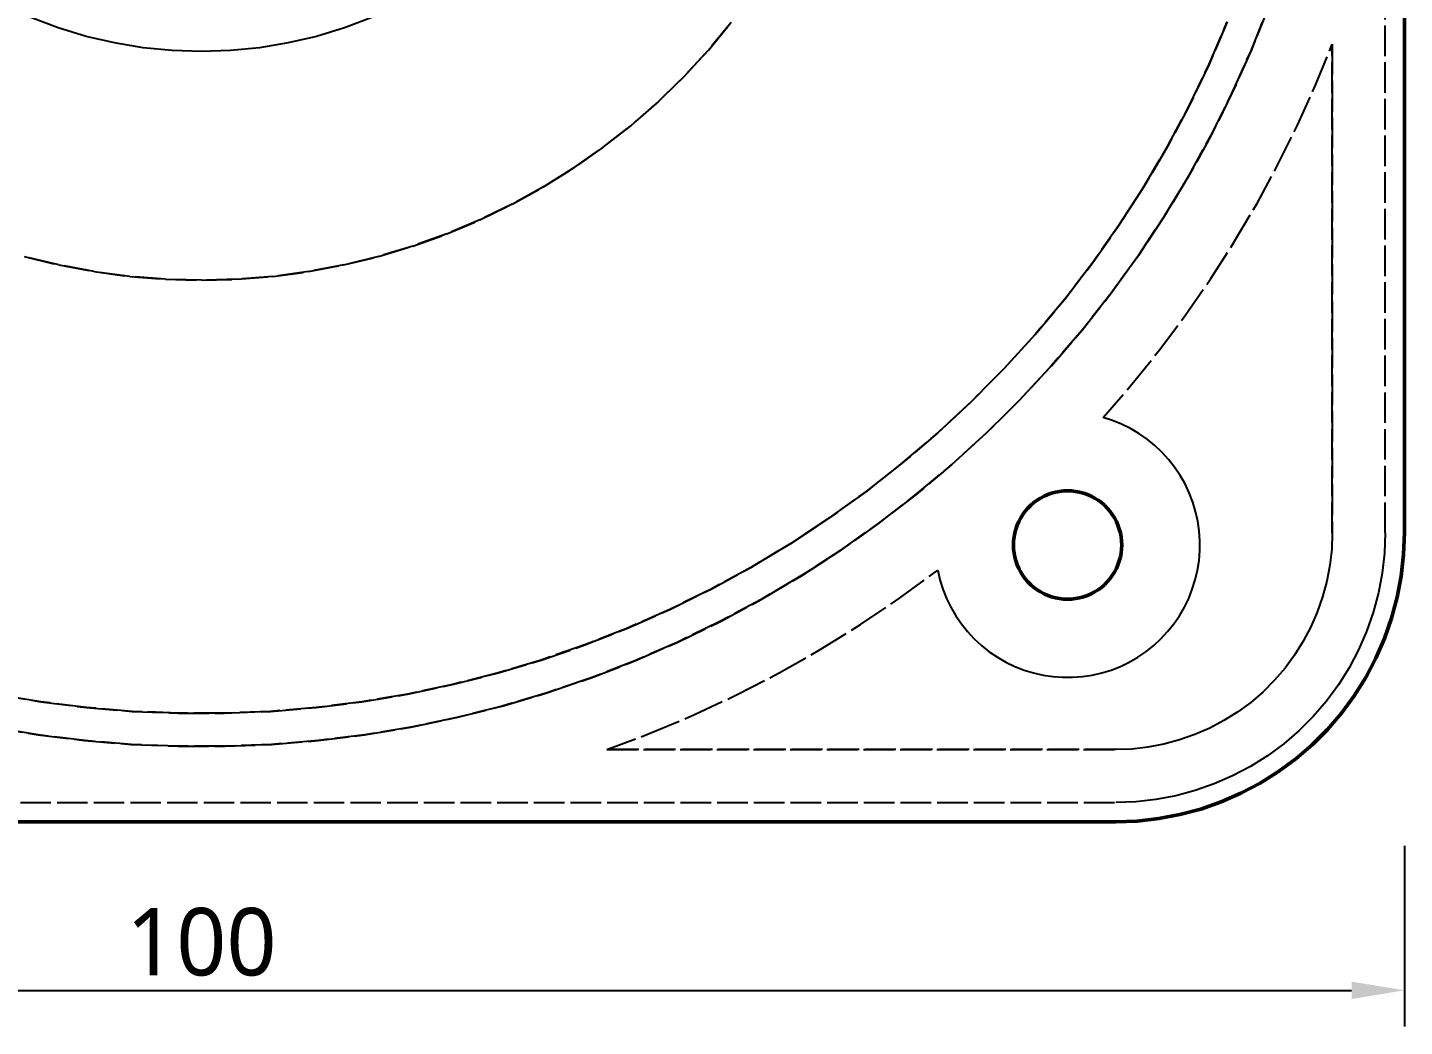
# Model space of a CAD drawing. Header units: millimetres. Extents: x 0 to 420, y 0 to 297.
# Drawn here: x 190.8 to 248, y 124.5 to 166 of the extents above; entities that cross this region are included whole.
import ezdxf

# ---------------------------------------------------------------- set-up
doc = ezdxf.new("R2010")
doc.units = ezdxf.units.MM
doc.linetypes.add('DASHED', pattern=[1.524, 1.27, -0.254])
for name, color, linetype, lineweight in [('DIM', 3, 'CONTINUOUS', 18), ('HIDDEN', 8, 'DASHED', 25), ('VISIBLE', 7, 'CONTINUOUS', 50)]:
    doc.layers.add(name, color=color, linetype=linetype, lineweight=lineweight)
doc.styles.add('CJK', font='NotoSansCJK-Regular.ttc')
doc.dimstyles.new('GB', dxfattribs={"dimtxt": 2.8, "dimasz": 2.2, "dimexe": 1.5, "dimexo": 1, "dimgap": 0.6, "dimtad": 1, "dimlfac": 100, "dimzin": 12, "dimdsep": 46, "dimtxsty": 'CJK', "dimcen": 2.5, "dimazin": 3, "dimtfac": 0.5, "dimtmove": 2, "dimatfit": 3})

msp = doc.modelspace()

# ---------------------------------------------------------------- linework, layer by layer
at = {"layer": 'HIDDEN'}
for points in [[(247.2, 145), (247.2, 260)], [(247.2, 145), (247.2, 260)], [(247.2, 145), (247.2, 260)], [(247.2, 145), (247.2, 260)], [(247.2, 145), (247.2, 260)], [(247.2, 145), (247.2, 260)], [(247.2, 145), (247.2, 260)], [(247.2, 145), (247.2, 260)], [(247.2, 145), (247.2, 260)], [(247.2, 145), (247.2, 260)], [(247.2, 145), (247.2, 260)], [(247.2, 145), (247.2, 260)], [(248, 260), (248, 145)], [(248, 260), (248, 145)], [(248, 260), (248, 145)], [(248, 260), (248, 145)], [(248, 260), (248, 145)], [(248, 260), (248, 145)], [(248, 260), (248, 145)], [(248, 260), (248, 145)], [(248, 260), (248, 145)], [(248, 260), (248, 145)], [(248, 260), (248, 145)], [(248, 260), (248, 145)], [(248, 260), (248, 145)], [(241.62422, 165.03545), (242.3455, 166.84201)], [(242.34674, 166.84531), (241.62562, 165.03876)], [(192.05337, 165.98179), (190.92036, 166.40823)], [(192.05337, 165.98179), (190.92036, 166.40823)], [(193.21185, 165.63037), (192.05337, 165.98179)], [(193.21185, 165.63037), (192.05337, 165.98179)], [(203.94663, 165.98179), (202.78815, 165.63037)], [(203.94663, 165.98179), (202.78815, 165.63037)], [(205.07964, 166.40823), (203.94663, 165.98179)], [(205.07964, 166.40823), (203.94663, 165.98179)], [(219.07198, 165.06168), (220.02344, 166.20931)], [(220.02344, 166.20931), (219.07198, 165.06168)], [(240.63451, 166.22867), (239.87914, 164.47008)], [(239.87914, 164.47008), (240.63451, 166.22867)], [(194.39083, 165.35547), (193.21185, 165.63037)], [(194.39083, 165.35547), (193.21185, 165.63037)], [(202.78815, 165.63037), (201.60917, 165.35547)], [(202.78815, 165.63037), (201.60917, 165.35547)], [(195.58527, 165.15827), (194.39083, 165.35547)], [(195.58527, 165.15827), (194.39083, 165.35547)], [(196.79004, 165.03961), (195.58527, 165.15827)], [(196.79004, 165.03961), (195.58527, 165.15827)], [(198, 165), (196.79004, 165.03961)], [(198, 165), (196.79004, 165.03961)], [(199.20996, 165.03961), (198, 165)], [(199.20996, 165.03961), (198, 165)], [(200.41473, 165.15827), (199.20996, 165.03961)], [(200.41473, 165.15827), (199.20996, 165.03961)], [(201.60917, 165.35547), (200.41473, 165.15827)], [(201.60917, 165.35547), (200.41473, 165.15827)], [(218.06079, 163.96632), (219.07198, 165.06168)], [(219.07198, 165.06168), (218.06079, 163.96632)], [(240.82937, 163.26003), (241.62422, 165.03545)], [(241.62562, 165.03876), (240.83094, 163.26335)], [(244.30856, 163.60837), (245, 165.3022)], [(244.30856, 163.60837), (245, 165.3022)], [(245, 165.3022), (245, 145)], [(245, 145), (245, 165.3022)], [(239.87914, 164.47008), (239.05127, 162.74445)], [(239.05127, 162.74445), (239.87914, 164.47008)], [(216.99273, 162.92632), (218.06079, 163.96632)], [(218.06079, 163.96632), (216.99273, 162.92632)], [(239.96231, 161.51873), (240.82937, 163.26003)], [(240.83094, 163.26335), (239.96405, 161.52205)], [(243.55611, 161.94075), (244.30856, 163.60837)], [(243.55611, 161.94075), (244.30856, 163.60837)], [(215.87084, 161.94465), (216.99273, 162.92632)], [(216.99273, 162.92632), (215.87084, 161.94465)], [(239.05127, 162.74445), (238.15234, 161.05474)], [(238.15234, 161.05474), (239.05127, 162.74445)], [(214.69829, 161.02407), (215.87084, 161.94465)], [(215.87084, 161.94465), (214.69829, 161.02407)], [(239.02449, 159.8145), (239.96231, 161.51873)], [(239.96405, 161.52205), (239.0264, 159.81781)], [(242.74362, 160.30155), (243.55611, 161.94075)], [(242.74362, 160.30155), (243.55611, 161.94075)], [(213.4784, 160.16721), (214.69829, 161.02407)], [(214.69829, 161.02407), (213.4784, 160.16721)], [(238.15234, 161.05474), (237.1839, 159.40389)], [(237.1839, 159.40389), (238.15234, 161.05474)], [(241.87218, 158.69291), (242.74362, 160.30155)], [(241.87218, 158.69291), (242.74362, 160.30155)], [(212.21464, 159.37649), (213.4784, 160.16721)], [(213.4784, 160.16721), (212.21464, 159.37649)], [(238.01749, 158.15021), (239.02449, 159.8145)], [(239.0264, 159.81781), (238.01958, 158.1535)], [(210.91059, 158.65414), (212.21464, 159.37649)], [(212.21464, 159.37649), (210.91059, 158.65414)], [(237.1839, 159.40389), (236.14762, 157.79476)], [(236.14762, 157.79476), (237.1839, 159.40389)], [(209.56994, 158.00223), (210.91059, 158.65414)], [(210.91059, 158.65414), (209.56994, 158.00223)], [(240.94293, 157.11696), (241.87218, 158.69291)], [(240.94293, 157.11696), (241.87218, 158.69291)], [(208.1965, 157.42259), (209.56994, 158.00223)], [(209.56994, 158.00223), (208.1965, 157.42259)], [(236.94302, 156.52866), (238.01749, 158.15021)], [(238.01958, 158.1535), (236.94528, 156.53193)], [(206.79415, 156.91687), (208.1965, 157.42259)], [(208.1965, 157.42259), (206.79415, 156.91687)], [(236.14762, 157.79476), (235.0453, 156.23013)], [(235.0453, 156.23013), (236.14762, 157.79476)], [(205.36687, 156.4865), (206.79415, 156.91687)], [(206.79415, 156.91687), (205.36687, 156.4865)], [(239.95709, 155.57577), (240.94293, 157.11696)], [(239.95709, 155.57577), (240.94293, 157.11696)], [(190.63313, 156.4865), (192.08129, 156.13271)], [(192.08129, 156.13271), (190.63313, 156.4865)], [(203.91871, 156.13271), (205.36687, 156.4865)], [(205.36687, 156.4865), (203.91871, 156.13271)], [(235.0453, 156.23013), (233.87885, 154.7127)], [(233.87885, 154.7127), (235.0453, 156.23013)], [(235.80287, 154.95259), (236.94302, 156.52866)], [(236.94528, 156.53193), (235.80531, 154.95582)], [(192.08129, 156.13271), (193.54622, 155.85649)], [(193.54622, 155.85649), (192.08129, 156.13271)], [(193.54622, 155.85649), (195.02378, 155.65863)], [(195.02378, 155.65863), (193.54622, 155.85649)], [(195.02378, 155.65863), (196.50978, 155.53968)], [(196.50978, 155.53968), (195.02378, 155.65863)], [(199.49022, 155.53968), (200.97622, 155.65863)], [(200.97622, 155.65863), (199.49022, 155.53968)], [(200.97622, 155.65863), (202.45378, 155.85649)], [(202.45378, 155.85649), (200.97622, 155.65863)], [(202.45378, 155.85649), (203.91871, 156.13271)], [(203.91871, 156.13271), (202.45378, 155.85649)], [(196.50978, 155.53968), (198, 155.5)], [(198, 155.5), (196.50978, 155.53968)], [(198, 155.5), (199.49022, 155.53968)], [(199.49022, 155.53968), (198, 155.5)], [(238.91597, 154.07138), (239.95709, 155.57577)], [(238.91597, 154.07138), (239.95709, 155.57577)], [(233.87885, 154.7127), (232.65028, 153.24512)], [(232.65028, 153.24512), (233.87885, 154.7127)], [(234.59899, 153.42467), (235.80287, 154.95259)], [(235.80531, 154.95582), (234.6016, 153.42785)], [(237.82093, 152.60576), (238.91597, 154.07138)], [(237.82093, 152.60576), (238.91597, 154.07138)], [(233.33339, 151.94745), (234.59899, 153.42467)], [(234.6016, 153.42785), (233.33618, 151.95058)], [(232.65028, 153.24512), (231.36173, 151.8299)], [(231.36173, 151.8299), (232.65028, 153.24512)], [(236.67342, 151.18086), (237.82093, 152.60576)], [(236.67342, 151.18086), (237.82093, 152.60576)], [(231.36173, 151.8299), (230.01542, 150.46952)], [(230.01542, 150.46952), (231.36173, 151.8299)], [(232.00821, 150.52344), (233.33339, 151.94745)], [(233.33618, 151.95058), (232.01118, 150.5265)], [(235.47495, 149.79854), (236.67342, 151.18086)], [(235.47495, 149.79854), (236.67342, 151.18086)], [(230.62568, 149.15503), (232.00821, 150.52344)], [(232.01118, 150.5265), (230.62883, 149.15803)], [(230.01542, 150.46952), (228.61369, 149.16632)], [(228.61369, 149.16632), (230.01542, 150.46952)], [(235.86549, 149.67397), (235.47495, 149.79854)], [(235.86549, 149.67397), (235.47495, 149.79854)], [(236.24567, 149.52065), (235.86549, 149.67397)], [(236.24567, 149.52065), (235.86549, 149.67397)], [(236.61338, 149.33945), (236.24567, 149.52065)], [(236.61338, 149.33945), (236.24567, 149.52065)], [(228.61369, 149.16632), (227.15897, 147.92255)], [(227.15897, 147.92255), (228.61369, 149.16632)], [(229.18814, 147.84454), (230.62568, 149.15503)], [(230.62883, 149.15803), (229.19146, 147.84745)], [(236.96657, 149.13136), (236.61338, 149.33945)], [(236.96657, 149.13136), (236.61338, 149.33945)], [(237.30328, 148.89754), (236.96657, 149.13136)], [(237.30328, 148.89754), (236.96657, 149.13136)], [(237.62163, 148.6393), (237.30328, 148.89754)], [(237.62163, 148.6393), (237.30328, 148.89754)], [(237.91987, 148.35806), (237.62163, 148.6393)], [(237.91987, 148.35806), (237.62163, 148.6393)], [(238.19634, 148.05538), (237.91987, 148.35806)], [(238.19634, 148.05538), (237.91987, 148.35806)], [(227.15897, 147.92255), (225.65376, 146.74038)], [(225.65376, 146.74038), (227.15897, 147.92255)], [(227.69801, 146.59417), (229.18814, 147.84454)], [(229.19146, 147.84745), (227.70151, 146.59699)], [(238.44949, 147.73296), (238.19634, 148.05538)], [(238.44949, 147.73296), (238.19634, 148.05538)], [(238.67793, 147.39258), (238.44949, 147.73296)], [(238.67793, 147.39258), (238.44949, 147.73296)], [(238.88038, 147.03613), (238.67793, 147.39258)], [(238.88038, 147.03613), (238.67793, 147.39258)], [(225.65376, 146.74038), (224.10068, 145.62184)], [(224.10068, 145.62184), (225.65376, 146.74038)], [(226.1578, 145.40604), (227.69801, 146.59417)], [(227.70151, 146.59699), (226.16147, 145.40875)], [(233.02376, 146.52718), (232.875, 146.44856)], [(233.17798, 146.59447), (233.02376, 146.52718)], [(233.3368, 146.65004), (233.17798, 146.59447)], [(233.49933, 146.69359), (233.3368, 146.65004)], [(233.66465, 146.72487), (233.49933, 146.69359)], [(233.83186, 146.74371), (233.66465, 146.72487)], [(234, 146.75), (233.83186, 146.74371)], [(234.16814, 146.74371), (234, 146.75)], [(234.33535, 146.72487), (234.16814, 146.74371)], [(234.50067, 146.69359), (234.33535, 146.72487)], [(234.6632, 146.65004), (234.50067, 146.69359)], [(234.82202, 146.59447), (234.6632, 146.65004)], [(234.97624, 146.52718), (234.82202, 146.59447)], [(235.125, 146.44856), (234.97624, 146.52718)], [(239.05571, 146.66559), (238.88038, 147.03613)], [(239.05571, 146.66559), (238.88038, 147.03613)], [(239.20297, 146.28302), (239.05571, 146.66559)], [(239.20297, 146.28302), (239.05571, 146.66559)], [(232.35063, 146.03039), (232.24088, 145.90285)], [(232.46961, 146.14937), (232.35063, 146.03039)], [(232.59715, 146.25912), (232.46961, 146.14937)], [(232.73253, 146.35904), (232.59715, 146.25912)], [(232.875, 146.44856), (232.73253, 146.35904)], [(235.26747, 146.35904), (235.125, 146.44856)], [(235.40285, 146.25912), (235.26747, 146.35904)], [(235.53039, 146.14937), (235.40285, 146.25912)], [(235.64937, 146.03039), (235.53039, 146.14937)], [(235.75912, 145.90285), (235.64937, 146.03039)], [(239.32132, 145.89054), (239.20297, 146.28302)], [(239.32132, 145.89054), (239.20297, 146.28302)], [(224.10068, 145.62184), (222.50241, 144.56888)], [(222.50241, 144.56888), (224.10068, 145.62184)], [(224.57011, 144.28214), (226.1578, 145.40604)], [(226.16147, 145.40875), (224.57395, 144.28474)], [(231.97282, 145.47624), (231.90553, 145.32202)], [(232.05144, 145.625), (231.97282, 145.47624)], [(232.14096, 145.76747), (232.05144, 145.625)], [(232.24088, 145.90285), (232.14096, 145.76747)], [(235.85904, 145.76747), (235.75912, 145.90285)], [(235.94856, 145.625), (235.85904, 145.76747)], [(236.02718, 145.47624), (235.94856, 145.625)], [(236.09447, 145.32202), (236.02718, 145.47624)], [(239.4101, 145.49034), (239.32132, 145.89054)], [(239.4101, 145.49034), (239.32132, 145.89054)], [(239.46884, 145.08464), (239.4101, 145.49034)], [(239.46884, 145.08464), (239.4101, 145.49034)], [(231.77513, 144.83535), (231.75629, 144.66814)], [(231.80641, 145.00067), (231.77513, 144.83535)], [(231.84996, 145.1632), (231.80641, 145.00067)], [(231.90553, 145.32202), (231.84996, 145.1632)], [(236.15004, 145.1632), (236.09447, 145.32202)], [(236.19359, 145.00067), (236.15004, 145.1632)], [(236.22487, 144.83535), (236.19359, 145.00067)], [(236.24371, 144.66814), (236.22487, 144.83535)], [(239.49719, 144.67569), (239.46884, 145.08464)], [(239.49719, 144.67569), (239.46884, 145.08464)], [(245, 145), (244.97483, 144.32743)], [(245, 145), (244.97483, 144.32743)], [(247.2, 145), (247.16868, 144.16302)], [(247.2, 145), (247.16868, 144.16302)], [(247.2, 145), (247.16868, 144.16302)], [(247.2, 145), (247.16868, 144.16302)], [(247.2, 145), (247.16868, 144.16302)], [(247.2, 145), (247.16868, 144.16302)], [(247.2, 145), (247.16868, 144.16302)], [(247.2, 145), (247.16868, 144.16302)], [(247.2, 145), (247.16868, 144.16302)], [(247.2, 145), (247.16868, 144.16302)], [(247.2, 145), (247.16868, 144.16302)], [(247.2, 145), (247.16868, 144.16302)], [(248, 145), (247.96645, 144.10324)], [(248, 145), (247.96645, 144.10324)], [(248, 145), (247.96645, 144.10324)], [(248, 145), (247.96645, 144.10324)], [(248, 145), (247.96645, 144.10324)], [(248, 145), (247.96645, 144.10324)], [(248, 145), (247.96645, 144.10324)], [(248, 145), (247.96645, 144.10324)], [(248, 145), (247.96645, 144.10324)], [(248, 145), (247.96645, 144.10324)], [(248, 145), (247.96645, 144.10324)], [(248, 145), (247.96645, 144.10324)], [(248, 145), (247.96645, 144.10324)], [(222.50241, 144.56888), (220.86172, 143.58332)], [(220.86172, 143.58332), (222.50241, 144.56888)], [(222.93762, 143.22436), (224.57011, 144.28214)], [(224.57395, 144.28474), (222.94163, 143.22685)], [(231.75629, 144.66814), (231.75, 144.5)], [(231.75, 144.5), (231.75629, 144.33186)], [(231.75629, 144.33186), (231.77513, 144.16465)], [(236.22487, 144.16465), (236.24371, 144.33186)], [(236.25, 144.5), (236.24371, 144.66814)], [(236.24371, 144.33186), (236.25, 144.5)], [(239.4623, 143.85714), (239.49501, 144.26577)], [(239.4623, 143.85714), (239.49501, 144.26577)], [(239.49501, 144.26577), (239.49719, 144.67569)], [(239.49501, 144.26577), (239.49719, 144.67569)], [(244.97483, 144.32743), (244.89948, 143.65862)], [(244.97483, 144.32743), (244.89948, 143.65862)], [(231.77513, 144.16465), (231.80641, 143.99933)], [(231.80641, 143.99933), (231.84996, 143.8368)], [(231.84996, 143.8368), (231.90553, 143.67798)], [(231.90553, 143.67798), (231.97282, 143.52376)], [(236.02718, 143.52376), (236.09447, 143.67798)], [(236.09447, 143.67798), (236.15004, 143.8368)], [(236.15004, 143.8368), (236.19359, 143.99933)], [(236.19359, 143.99933), (236.22487, 144.16465)], [(239.39925, 143.45209), (239.4623, 143.85714)], [(239.39925, 143.45209), (239.4623, 143.85714)], [(244.89948, 143.65862), (244.77435, 142.99731)], [(244.89948, 143.65862), (244.77435, 142.99731)], [(247.16868, 144.16302), (247.07491, 143.33073)], [(247.16868, 144.16302), (247.07491, 143.33073)], [(247.16868, 144.16302), (247.07491, 143.33073)], [(247.16868, 144.16302), (247.07491, 143.33073)], [(247.16868, 144.16302), (247.07491, 143.33073)], [(247.16868, 144.16302), (247.07491, 143.33073)], [(247.16868, 144.16302), (247.07491, 143.33073)], [(247.16868, 144.16302), (247.07491, 143.33073)], [(247.16868, 144.16302), (247.07491, 143.33073)], [(247.16868, 144.16302), (247.07491, 143.33073)], [(247.16868, 144.16302), (247.07491, 143.33073)], [(247.16868, 144.16302), (247.07491, 143.33073)], [(247.96645, 144.10324), (247.86597, 143.21149)], [(247.96645, 144.10324), (247.86597, 143.21149)], [(247.96645, 144.10324), (247.86597, 143.21149)], [(247.96645, 144.10324), (247.86597, 143.21149)], [(247.96645, 144.10324), (247.86597, 143.21149)], [(247.96645, 144.10324), (247.86597, 143.21149)], [(247.96645, 144.10324), (247.86597, 143.21149)], [(247.96645, 144.10324), (247.86597, 143.21149)], [(247.96645, 144.10324), (247.86597, 143.21149)], [(247.96645, 144.10324), (247.86597, 143.21149)], [(247.96645, 144.10324), (247.86597, 143.21149)], [(247.96645, 144.10324), (247.86597, 143.21149)], [(247.96645, 144.10324), (247.86597, 143.21149)], [(220.86172, 143.58332), (219.18146, 142.66686)], [(219.18146, 142.66686), (220.86172, 143.58332)], [(221.26308, 142.23451), (222.93762, 143.22436)], [(222.94163, 143.22685), (221.26725, 142.23686)], [(227.01797, 142.29178), (228.60058, 143.45297)], [(227.01797, 142.29178), (228.60058, 143.45297)], [(228.60058, 143.45297), (228.69356, 143.05373)], [(228.60058, 143.45297), (228.69356, 143.05373)], [(231.97282, 143.52376), (232.05144, 143.375)], [(232.05144, 143.375), (232.14096, 143.23253)], [(232.14096, 143.23253), (232.24088, 143.09715)], [(232.24088, 143.09715), (232.35063, 142.96961)], [(235.64937, 142.96961), (235.75912, 143.09715)], [(235.75912, 143.09715), (235.85904, 143.23253)], [(235.85904, 143.23253), (235.94856, 143.375)], [(235.94856, 143.375), (236.02718, 143.52376)], [(239.3062, 143.05286), (239.39925, 143.45209)], [(239.3062, 143.05286), (239.39925, 143.45209)], [(247.07491, 143.33073), (246.91919, 142.50777)], [(247.07491, 143.33073), (246.91919, 142.50777)], [(247.07491, 143.33073), (246.91919, 142.50777)], [(247.07491, 143.33073), (246.91919, 142.50777)], [(247.07491, 143.33073), (246.91919, 142.50777)], [(247.07491, 143.33073), (246.91919, 142.50777)], [(247.07491, 143.33073), (246.91919, 142.50777)], [(247.07491, 143.33073), (246.91919, 142.50777)], [(247.07491, 143.33073), (246.91919, 142.50777)], [(247.07491, 143.33073), (246.91919, 142.50777)], [(247.07491, 143.33073), (246.91919, 142.50777)], [(247.07491, 143.33073), (246.91919, 142.50777)], [(247.86597, 143.21149), (247.69913, 142.32975)], [(247.86597, 143.21149), (247.69913, 142.32975)], [(247.86597, 143.21149), (247.69913, 142.32975)], [(247.86597, 143.21149), (247.69913, 142.32975)], [(247.86597, 143.21149), (247.69913, 142.32975)], [(247.86597, 143.21149), (247.69913, 142.32975)], [(247.86597, 143.21149), (247.69913, 142.32975)], [(247.86597, 143.21149), (247.69913, 142.32975)], [(247.86597, 143.21149), (247.69913, 142.32975)], [(247.86597, 143.21149), (247.69913, 142.32975)], [(247.86597, 143.21149), (247.69913, 142.32975)], [(247.86597, 143.21149), (247.69913, 142.32975)], [(247.86597, 143.21149), (247.69913, 142.32975)], [(219.18146, 142.66686), (217.46453, 141.82108)], [(217.46453, 141.82108), (219.18146, 142.66686)], [(228.69356, 143.05373), (228.81602, 142.66251)], [(228.69356, 143.05373), (228.81602, 142.66251)], [(228.81602, 142.66251), (228.96728, 142.28151)], [(228.81602, 142.66251), (228.96728, 142.28151)], [(232.35063, 142.96961), (232.46961, 142.85063)], [(232.46961, 142.85063), (232.59715, 142.74088)], [(232.59715, 142.74088), (232.73253, 142.64096)], [(232.73253, 142.64096), (232.875, 142.55144)], [(232.875, 142.55144), (233.02376, 142.47282)], [(234.97624, 142.47282), (235.125, 142.55144)], [(235.125, 142.55144), (235.26747, 142.64096)], [(235.26747, 142.64096), (235.40285, 142.74088)], [(235.40285, 142.74088), (235.53039, 142.85063)], [(235.53039, 142.85063), (235.64937, 142.96961)], [(239.03236, 142.28069), (239.18368, 142.66167)], [(239.03236, 142.28069), (239.18368, 142.66167)], [(239.18368, 142.66167), (239.3062, 143.05286)], [(239.18368, 142.66167), (239.3062, 143.05286)], [(244.77435, 142.99731), (244.60016, 142.3472)], [(244.77435, 142.99731), (244.60016, 142.3472)], [(246.91919, 142.50777), (246.70242, 141.69874)], [(246.91919, 142.50777), (246.70242, 141.69874)], [(246.91919, 142.50777), (246.70242, 141.69874)], [(246.91919, 142.50777), (246.70242, 141.69874)], [(246.91919, 142.50777), (246.70242, 141.69874)], [(246.91919, 142.50777), (246.70242, 141.69874)], [(246.91919, 142.50777), (246.70242, 141.69874)], [(246.91919, 142.50777), (246.70242, 141.69874)], [(246.91919, 142.50777), (246.70242, 141.69874)], [(246.91919, 142.50777), (246.70242, 141.69874)], [(246.91919, 142.50777), (246.70242, 141.69874)], [(246.91919, 142.50777), (246.70242, 141.69874)], [(219.54931, 141.31423), (221.26308, 142.23451)], [(221.26725, 142.23686), (219.55364, 141.31645)], [(225.39135, 141.1931), (227.01797, 142.29178)], [(225.39135, 141.1931), (227.01797, 142.29178)], [(228.96728, 142.28151), (229.14649, 141.91283)], [(228.96728, 142.28151), (229.14649, 141.91283)], [(233.02376, 142.47282), (233.17798, 142.40553)], [(233.17798, 142.40553), (233.3368, 142.34996)], [(233.3368, 142.34996), (233.49933, 142.30641)], [(233.49933, 142.30641), (233.66465, 142.27513)], [(233.66465, 142.27513), (233.83186, 142.25629)], [(233.83186, 142.25629), (234, 142.25)], [(234, 142.25), (234.16814, 142.25629)], [(234.16814, 142.25629), (234.33535, 142.27513)], [(234.33535, 142.27513), (234.50067, 142.30641)], [(234.50067, 142.30641), (234.6632, 142.34996)], [(234.6632, 142.34996), (234.82202, 142.40553)], [(234.82202, 142.40553), (234.97624, 142.47282)], [(238.85309, 141.91204), (239.03236, 142.28069)], [(238.85309, 141.91204), (239.03236, 142.28069)], [(244.60016, 142.3472), (244.37786, 141.71193)], [(244.60016, 142.3472), (244.37786, 141.71193)], [(247.69913, 142.32975), (247.46687, 141.46294)], [(247.69913, 142.32975), (247.46687, 141.46294)], [(247.69913, 142.32975), (247.46687, 141.46294)], [(247.69913, 142.32975), (247.46687, 141.46294)], [(247.69913, 142.32975), (247.46687, 141.46294)], [(247.69913, 142.32975), (247.46687, 141.46294)], [(247.69913, 142.32975), (247.46687, 141.46294)], [(247.69913, 142.32975), (247.46687, 141.46294)], [(247.69913, 142.32975), (247.46687, 141.46294)], [(247.69913, 142.32975), (247.46687, 141.46294)], [(247.69913, 142.32975), (247.46687, 141.46294)], [(247.69913, 142.32975), (247.46687, 141.46294)], [(247.69913, 142.32975), (247.46687, 141.46294)], [(217.46453, 141.82108), (215.7139, 141.04747)], [(215.7139, 141.04747), (217.46453, 141.82108)], [(229.14649, 141.91283), (229.35267, 141.55852)], [(229.14649, 141.91283), (229.35267, 141.55852)], [(229.35267, 141.55852), (229.58466, 141.22055)], [(229.35267, 141.55852), (229.58466, 141.22055)], [(238.4148, 141.21983), (238.64685, 141.55776)], [(238.4148, 141.21983), (238.64685, 141.55776)], [(238.64685, 141.55776), (238.85309, 141.91204)], [(238.64685, 141.55776), (238.85309, 141.91204)], [(244.37786, 141.71193), (244.10872, 141.09505)], [(244.37786, 141.71193), (244.10872, 141.09505)], [(246.70242, 141.69874), (246.42579, 140.90818)], [(246.70242, 141.69874), (246.42579, 140.90818)], [(246.70242, 141.69874), (246.42579, 140.90818)], [(246.70242, 141.69874), (246.42579, 140.90818)], [(246.70242, 141.69874), (246.42579, 140.90818)], [(246.70242, 141.69874), (246.42579, 140.90818)], [(246.70242, 141.69874), (246.42579, 140.90818)], [(246.70242, 141.69874), (246.42579, 140.90818)], [(246.70242, 141.69874), (246.42579, 140.90818)], [(246.70242, 141.69874), (246.42579, 140.90818)], [(246.70242, 141.69874), (246.42579, 140.90818)], [(246.70242, 141.69874), (246.42579, 140.90818)], [(247.46687, 141.46294), (247.17048, 140.61591)], [(247.46687, 141.46294), (247.17048, 140.61591)], [(247.46687, 141.46294), (247.17048, 140.61591)], [(247.46687, 141.46294), (247.17048, 140.61591)], [(247.46687, 141.46294), (247.17048, 140.61591)], [(247.46687, 141.46294), (247.17048, 140.61591)], [(247.46687, 141.46294), (247.17048, 140.61591)], [(247.46687, 141.46294), (247.17048, 140.61591)], [(247.46687, 141.46294), (247.17048, 140.61591)], [(247.46687, 141.46294), (247.17048, 140.61591)], [(247.46687, 141.46294), (247.17048, 140.61591)], [(247.46687, 141.46294), (247.17048, 140.61591)], [(247.46687, 141.46294), (247.17048, 140.61591)], [(215.7139, 141.04747), (213.93261, 140.34734)], [(213.93261, 140.34734), (215.7139, 141.04747)], [(217.7992, 140.46509), (219.54931, 141.31423)], [(219.55364, 141.31645), (217.80369, 140.46716)], [(223.72317, 140.15858), (225.39135, 141.1931)], [(223.72317, 140.15858), (225.39135, 141.1931)], [(229.58466, 141.22055), (229.84118, 140.9008)], [(229.58466, 141.22055), (229.84118, 140.9008)], [(229.84118, 140.9008), (230.12081, 140.60105)], [(229.84118, 140.9008), (230.12081, 140.60105)], [(237.87856, 140.60041), (238.15823, 140.90012)], [(237.87856, 140.60041), (238.15823, 140.90012)], [(238.15823, 140.90012), (238.4148, 141.21983)], [(238.15823, 140.90012), (238.4148, 141.21983)], [(244.10872, 141.09505), (243.79423, 140.5)], [(244.10872, 141.09505), (243.79423, 140.5)], [(246.42579, 140.90818), (246.09085, 140.1405)], [(246.42579, 140.90818), (246.09085, 140.1405)], [(246.42579, 140.90818), (246.09085, 140.1405)], [(246.42579, 140.90818), (246.09085, 140.1405)], [(246.42579, 140.90818), (246.09085, 140.1405)], [(246.42579, 140.90818), (246.09085, 140.1405)], [(246.42579, 140.90818), (246.09085, 140.1405)], [(246.42579, 140.90818), (246.09085, 140.1405)], [(246.42579, 140.90818), (246.09085, 140.1405)], [(246.42579, 140.90818), (246.09085, 140.1405)], [(246.42579, 140.90818), (246.09085, 140.1405)], [(246.42579, 140.90818), (246.09085, 140.1405)], [(213.93261, 140.34734), (212.12373, 139.72192)], [(212.12373, 139.72192), (213.93261, 140.34734)], [(216.01571, 139.68852), (217.7992, 140.46509)], [(217.80369, 140.46716), (216.02035, 139.69043)], [(230.12081, 140.60105), (230.42198, 140.32295)], [(230.12081, 140.60105), (230.42198, 140.32295)], [(230.42198, 140.32295), (230.74303, 140.06806)], [(230.42198, 140.32295), (230.74303, 140.06806)], [(237.25625, 140.06752), (237.57734, 140.32236)], [(237.25625, 140.06752), (237.57734, 140.32236)], [(237.57734, 140.32236), (237.87856, 140.60041)], [(237.57734, 140.32236), (237.87856, 140.60041)], [(243.79423, 140.5), (243.43615, 139.93012)], [(243.79423, 140.5), (243.43615, 139.93012)], [(247.17048, 140.61591), (246.81163, 139.7934)], [(247.17048, 140.61591), (246.81163, 139.7934)], [(247.17048, 140.61591), (246.81163, 139.7934)], [(247.17048, 140.61591), (246.81163, 139.7934)], [(247.17048, 140.61591), (246.81163, 139.7934)], [(247.17048, 140.61591), (246.81163, 139.7934)], [(247.17048, 140.61591), (246.81163, 139.7934)], [(247.17048, 140.61591), (246.81163, 139.7934)], [(247.17048, 140.61591), (246.81163, 139.7934)], [(247.17048, 140.61591), (246.81163, 139.7934)], [(247.17048, 140.61591), (246.81163, 139.7934)], [(247.17048, 140.61591), (246.81163, 139.7934)], [(247.17048, 140.61591), (246.81163, 139.7934)], [(212.12373, 139.72192), (210.2904, 139.17229)], [(210.2904, 139.17229), (212.12373, 139.72192)], [(214.20184, 138.98582), (216.01571, 139.68852)], [(216.02035, 139.69043), (214.20662, 138.98756)], [(222.01598, 139.18981), (223.72317, 140.15858)], [(222.01598, 139.18981), (223.72317, 140.15858)], [(230.74303, 140.06806), (231.08217, 139.83778)], [(230.74303, 140.06806), (231.08217, 139.83778)], [(231.08217, 139.83778), (231.43752, 139.63341)], [(231.08217, 139.83778), (231.43752, 139.63341)], [(231.43752, 139.63341), (231.80711, 139.45607)], [(231.43752, 139.63341), (231.80711, 139.45607)], [(236.19207, 139.45571), (236.56168, 139.63299)], [(236.19207, 139.45571), (236.56168, 139.63299)], [(236.56168, 139.63299), (236.91707, 139.83731)], [(236.56168, 139.63299), (236.91707, 139.83731)], [(236.91707, 139.83731), (237.25625, 140.06752)], [(236.91707, 139.83731), (237.25625, 140.06752)], [(243.43615, 139.93012), (243.03648, 139.38859)], [(243.43615, 139.93012), (243.03648, 139.38859)], [(246.09085, 140.1405), (245.69948, 139.4)], [(246.09085, 140.1405), (245.69948, 139.4)], [(246.09085, 140.1405), (245.69948, 139.4)], [(246.09085, 140.1405), (245.69948, 139.4)], [(246.09085, 140.1405), (245.69948, 139.4)], [(246.09085, 140.1405), (245.69948, 139.4)], [(246.09085, 140.1405), (245.69948, 139.4)], [(246.09085, 140.1405), (245.69948, 139.4)], [(246.09085, 140.1405), (245.69948, 139.4)], [(246.09085, 140.1405), (245.69948, 139.4)], [(246.09085, 140.1405), (245.69948, 139.4)], [(246.09085, 140.1405), (245.69948, 139.4)], [(246.81163, 139.7934), (246.3923, 139)], [(246.81163, 139.7934), (246.3923, 139)], [(246.81163, 139.7934), (246.3923, 139)], [(246.81163, 139.7934), (246.3923, 139)], [(246.81163, 139.7934), (246.3923, 139)], [(246.81163, 139.7934), (246.3923, 139)], [(246.81163, 139.7934), (246.3923, 139)], [(246.81163, 139.7934), (246.3923, 139)], [(246.81163, 139.7934), (246.3923, 139)], [(246.81163, 139.7934), (246.3923, 139)], [(246.81163, 139.7934), (246.3923, 139)], [(246.81163, 139.7934), (246.3923, 139)], [(246.81163, 139.7934), (246.3923, 139)], [(210.2904, 139.17229), (208.4358, 138.6994)], [(208.4358, 138.6994), (210.2904, 139.17229)], [(220.27236, 138.28825), (222.01598, 139.18981)], [(220.27236, 138.28825), (222.01598, 139.18981)], [(231.80711, 139.45607), (232.18888, 139.30675)], [(231.80711, 139.45607), (232.18888, 139.30675)], [(232.18888, 139.30675), (232.58071, 139.18628)], [(232.18888, 139.30675), (232.58071, 139.18628)], [(232.58071, 139.18628), (232.98042, 139.09533)], [(232.58071, 139.18628), (232.98042, 139.09533)], [(232.98042, 139.09533), (233.3858, 139.0344)], [(232.98042, 139.09533), (233.3858, 139.0344)], [(234.61331, 139.0343), (235.0187, 139.09516)], [(234.61331, 139.0343), (235.0187, 139.09516)], [(235.0187, 139.09516), (235.41843, 139.18605)], [(235.0187, 139.09516), (235.41843, 139.18605)], [(235.41843, 139.18605), (235.81028, 139.30646)], [(235.41843, 139.18605), (235.81028, 139.30646)], [(235.81028, 139.30646), (236.19207, 139.45571)], [(235.81028, 139.30646), (236.19207, 139.45571)], [(243.03648, 139.38859), (242.59747, 138.87845)], [(243.03648, 139.38859), (242.59747, 138.87845)], [(245.69948, 139.4), (245.25387, 138.69082)], [(245.69948, 139.4), (245.25387, 138.69082)], [(245.69948, 139.4), (245.25387, 138.69082)], [(245.69948, 139.4), (245.25387, 138.69082)], [(245.69948, 139.4), (245.25387, 138.69082)], [(245.69948, 139.4), (245.25387, 138.69082)], [(245.69948, 139.4), (245.25387, 138.69082)], [(245.69948, 139.4), (245.25387, 138.69082)], [(245.69948, 139.4), (245.25387, 138.69082)], [(245.69948, 139.4), (245.25387, 138.69082)], [(245.69948, 139.4), (245.25387, 138.69082)], [(245.69948, 139.4), (245.25387, 138.69082)], [(208.4358, 138.6994), (206.56313, 138.30406)], [(206.56313, 138.30406), (208.4358, 138.6994)], [(212.36065, 138.35818), (214.20184, 138.98582)], [(214.20662, 138.98756), (212.36557, 138.35975)], [(233.3858, 139.0344), (233.79459, 139.00384)], [(233.3858, 139.0344), (233.79459, 139.00384)], [(233.79459, 139.00384), (234.20452, 139.0038)], [(233.79459, 139.00384), (234.20452, 139.0038)], [(234.20452, 139.0038), (234.61331, 139.0343)], [(234.20452, 139.0038), (234.61331, 139.0343)], [(242.59747, 138.87845), (242.12155, 138.40253)], [(242.59747, 138.87845), (242.12155, 138.40253)], [(245.25387, 138.69082), (244.75651, 138.01691)], [(245.25387, 138.69082), (244.75651, 138.01691)], [(245.25387, 138.69082), (244.75651, 138.01691)], [(245.25387, 138.69082), (244.75651, 138.01691)], [(245.25387, 138.69082), (244.75651, 138.01691)], [(245.25387, 138.69082), (244.75651, 138.01691)], [(245.25387, 138.69082), (244.75651, 138.01691)], [(245.25387, 138.69082), (244.75651, 138.01691)], [(245.25387, 138.69082), (244.75651, 138.01691)], [(245.25387, 138.69082), (244.75651, 138.01691)], [(245.25387, 138.69082), (244.75651, 138.01691)], [(245.25387, 138.69082), (244.75651, 138.01691)], [(246.3923, 139), (245.91487, 138.24016)], [(246.3923, 139), (245.91487, 138.24016)], [(246.3923, 139), (245.91487, 138.24016)], [(246.3923, 139), (245.91487, 138.24016)], [(246.3923, 139), (245.91487, 138.24016)], [(246.3923, 139), (245.91487, 138.24016)], [(246.3923, 139), (245.91487, 138.24016)], [(246.3923, 139), (245.91487, 138.24016)], [(246.3923, 139), (245.91487, 138.24016)], [(246.3923, 139), (245.91487, 138.24016)], [(246.3923, 139), (245.91487, 138.24016)], [(246.3923, 139), (245.91487, 138.24016)], [(246.3923, 139), (245.91487, 138.24016)], [(191.32437, 137.98697), (189.43687, 138.30406)], [(189.43687, 138.30406), (191.32437, 137.98697)], [(193.22342, 137.74867), (191.32437, 137.98697)], [(191.32437, 137.98697), (193.22342, 137.74867)], [(204.67563, 137.98697), (202.77658, 137.74867)], [(202.77658, 137.74867), (204.67563, 137.98697)], [(206.56313, 138.30406), (204.67563, 137.98697)], [(204.67563, 137.98697), (206.56313, 138.30406)], [(210.49524, 137.80667), (212.36065, 138.35818)], [(212.36557, 138.35975), (210.5003, 137.80805)], [(218.49496, 137.45527), (220.27236, 138.28825)], [(218.49496, 137.45527), (220.27236, 138.28825)], [(241.61141, 137.96352), (241.06988, 137.56385)], [(241.61141, 137.96352), (241.06988, 137.56385)], [(242.12155, 138.40253), (241.61141, 137.96352)], [(242.12155, 138.40253), (241.61141, 137.96352)], [(244.75651, 138.01691), (244.21018, 137.38207)], [(244.75651, 138.01691), (244.21018, 137.38207)], [(244.75651, 138.01691), (244.21018, 137.38207)], [(244.75651, 138.01691), (244.21018, 137.38207)], [(244.75651, 138.01691), (244.21018, 137.38207)], [(244.75651, 138.01691), (244.21018, 137.38207)], [(244.75651, 138.01691), (244.21018, 137.38207)], [(244.75651, 138.01691), (244.21018, 137.38207)], [(244.75651, 138.01691), (244.21018, 137.38207)], [(244.75651, 138.01691), (244.21018, 137.38207)], [(244.75651, 138.01691), (244.21018, 137.38207)], [(244.75651, 138.01691), (244.21018, 137.38207)], [(245.91487, 138.24016), (245.38198, 137.51812)], [(245.91487, 138.24016), (245.38198, 137.51812)], [(245.91487, 138.24016), (245.38198, 137.51812)], [(245.91487, 138.24016), (245.38198, 137.51812)], [(245.91487, 138.24016), (245.38198, 137.51812)], [(245.91487, 138.24016), (245.38198, 137.51812)], [(245.91487, 138.24016), (245.38198, 137.51812)], [(245.91487, 138.24016), (245.38198, 137.51812)], [(245.91487, 138.24016), (245.38198, 137.51812)], [(245.91487, 138.24016), (245.38198, 137.51812)], [(245.91487, 138.24016), (245.38198, 137.51812)], [(245.91487, 138.24016), (245.38198, 137.51812)], [(245.91487, 138.24016), (245.38198, 137.51812)], [(195.13074, 137.58957), (193.22342, 137.74867)], [(193.22342, 137.74867), (195.13074, 137.58957)], [(197.04303, 137.50996), (195.13074, 137.58957)], [(195.13074, 137.58957), (197.04303, 137.50996)], [(198.95697, 137.50996), (197.04303, 137.50996)], [(197.04303, 137.50996), (198.95697, 137.50996)], [(200.86926, 137.58957), (198.95697, 137.50996)], [(198.95697, 137.50996), (200.86926, 137.58957)], [(202.77658, 137.74867), (200.86926, 137.58957)], [(200.86926, 137.58957), (202.77658, 137.74867)], [(208.60876, 137.3322), (210.49524, 137.80667)], [(210.5003, 137.80805), (208.61395, 137.33339)], [(216.68646, 136.69214), (218.49496, 137.45527)], [(216.68646, 136.69214), (218.49496, 137.45527)], [(241.06988, 137.56385), (240.5, 137.20577)], [(241.06988, 137.56385), (240.5, 137.20577)], [(244.21018, 137.38207), (243.61793, 136.78982)], [(244.21018, 137.38207), (243.61793, 136.78982)], [(244.21018, 137.38207), (243.61793, 136.78982)], [(244.21018, 137.38207), (243.61793, 136.78982)], [(244.21018, 137.38207), (243.61793, 136.78982)], [(244.21018, 137.38207), (243.61793, 136.78982)], [(244.21018, 137.38207), (243.61793, 136.78982)], [(244.21018, 137.38207), (243.61793, 136.78982)], [(244.21018, 137.38207), (243.61793, 136.78982)], [(244.21018, 137.38207), (243.61793, 136.78982)], [(244.21018, 137.38207), (243.61793, 136.78982)], [(244.21018, 137.38207), (243.61793, 136.78982)], [(245.38198, 137.51812), (244.79662, 136.83793)], [(245.38198, 137.51812), (244.79662, 136.83793)], [(245.38198, 137.51812), (244.79662, 136.83793)], [(245.38198, 137.51812), (244.79662, 136.83793)], [(245.38198, 137.51812), (244.79662, 136.83793)], [(245.38198, 137.51812), (244.79662, 136.83793)], [(245.38198, 137.51812), (244.79662, 136.83793)], [(245.38198, 137.51812), (244.79662, 136.83793)], [(245.38198, 137.51812), (244.79662, 136.83793)], [(245.38198, 137.51812), (244.79662, 136.83793)], [(245.38198, 137.51812), (244.79662, 136.83793)], [(245.38198, 137.51812), (244.79662, 136.83793)], [(245.38198, 137.51812), (244.79662, 136.83793)], [(189.2956, 136.93558), (191.21464, 136.61748)], [(191.22057, 136.61662), (189.30157, 136.93447)], [(204.78536, 136.61748), (206.7044, 136.93558)], [(206.7097, 136.93657), (204.79077, 136.61826)], [(206.7044, 136.93558), (208.60876, 137.3322)], [(208.61395, 137.33339), (206.7097, 136.93657)], [(239.90495, 136.89128), (239.28807, 136.62214)], [(239.90495, 136.89128), (239.28807, 136.62214)], [(240.5, 137.20577), (239.90495, 136.89128)], [(240.5, 137.20577), (239.90495, 136.89128)], [(243.61793, 136.78982), (242.98309, 136.24349)], [(243.61793, 136.78982), (242.98309, 136.24349)], [(243.61793, 136.78982), (242.98309, 136.24349)], [(243.61793, 136.78982), (242.98309, 136.24349)], [(243.61793, 136.78982), (242.98309, 136.24349)], [(243.61793, 136.78982), (242.98309, 136.24349)], [(243.61793, 136.78982), (242.98309, 136.24349)], [(243.61793, 136.78982), (242.98309, 136.24349)], [(243.61793, 136.78982), (242.98309, 136.24349)], [(243.61793, 136.78982), (242.98309, 136.24349)], [(243.61793, 136.78982), (242.98309, 136.24349)], [(243.61793, 136.78982), (242.98309, 136.24349)], [(244.79662, 136.83793), (244.16207, 136.20338)], [(244.79662, 136.83793), (244.16207, 136.20338)], [(244.79662, 136.83793), (244.16207, 136.20338)], [(244.79662, 136.83793), (244.16207, 136.20338)], [(244.79662, 136.83793), (244.16207, 136.20338)], [(244.79662, 136.83793), (244.16207, 136.20338)], [(244.79662, 136.83793), (244.16207, 136.20338)], [(244.79662, 136.83793), (244.16207, 136.20338)], [(244.79662, 136.83793), (244.16207, 136.20338)], [(244.79662, 136.83793), (244.16207, 136.20338)], [(244.79662, 136.83793), (244.16207, 136.20338)], [(244.79662, 136.83793), (244.16207, 136.20338)], [(244.79662, 136.83793), (244.16207, 136.20338)], [(191.21464, 136.61748), (193.14513, 136.37844)], [(193.15101, 136.37783), (191.22057, 136.61662)], [(193.14513, 136.37844), (195.0838, 136.21885)], [(195.08963, 136.21849), (193.15101, 136.37783)], [(195.0838, 136.21885), (197.02739, 136.13899)], [(197.03315, 136.13887), (195.08963, 136.21849)], [(198.97261, 136.13899), (200.9162, 136.21885)], [(200.92181, 136.21919), (198.97831, 136.1391)], [(200.9162, 136.21885), (202.85487, 136.37844)], [(202.86039, 136.379), (200.92181, 136.21919)], [(202.85487, 136.37844), (204.78536, 136.61748)], [(204.79077, 136.61826), (202.86039, 136.379)], [(214.84963, 136), (216.68646, 136.69214)], [(214.84963, 136), (216.68646, 136.69214)], [(238.00269, 136.22565), (237.34138, 136.10052)], [(238.00269, 136.22565), (237.34138, 136.10052)], [(238.6528, 136.39984), (238.00269, 136.22565)], [(238.6528, 136.39984), (238.00269, 136.22565)], [(239.28807, 136.62214), (238.6528, 136.39984)], [(239.28807, 136.62214), (238.6528, 136.39984)], [(242.98309, 136.24349), (242.30918, 135.74613)], [(242.98309, 136.24349), (242.30918, 135.74613)], [(242.98309, 136.24349), (242.30918, 135.74613)], [(242.98309, 136.24349), (242.30918, 135.74613)], [(242.98309, 136.24349), (242.30918, 135.74613)], [(242.98309, 136.24349), (242.30918, 135.74613)], [(242.98309, 136.24349), (242.30918, 135.74613)], [(242.98309, 136.24349), (242.30918, 135.74613)], [(242.98309, 136.24349), (242.30918, 135.74613)], [(242.98309, 136.24349), (242.30918, 135.74613)], [(242.98309, 136.24349), (242.30918, 135.74613)], [(242.98309, 136.24349), (242.30918, 135.74613)], [(244.16207, 136.20338), (243.48188, 135.61802)], [(244.16207, 136.20338), (243.48188, 135.61802)], [(244.16207, 136.20338), (243.48188, 135.61802)], [(244.16207, 136.20338), (243.48188, 135.61802)], [(244.16207, 136.20338), (243.48188, 135.61802)], [(244.16207, 136.20338), (243.48188, 135.61802)], [(244.16207, 136.20338), (243.48188, 135.61802)], [(244.16207, 136.20338), (243.48188, 135.61802)], [(244.16207, 136.20338), (243.48188, 135.61802)], [(244.16207, 136.20338), (243.48188, 135.61802)], [(244.16207, 136.20338), (243.48188, 135.61802)], [(244.16207, 136.20338), (243.48188, 135.61802)], [(244.16207, 136.20338), (243.48188, 135.61802)], [(197.02739, 136.13899), (198.97261, 136.13899)], [(198.97831, 136.1391), (197.03315, 136.13887)], [(236, 136), (214.84963, 136)], [(214.84963, 136), (236, 136)], [(236.67257, 136.02517), (236, 136)], [(236.67257, 136.02517), (236, 136)], [(237.34138, 136.10052), (236.67257, 136.02517)], [(237.34138, 136.10052), (236.67257, 136.02517)], [(242.30918, 135.74613), (241.6, 135.30052)], [(242.30918, 135.74613), (241.6, 135.30052)], [(242.30918, 135.74613), (241.6, 135.30052)], [(242.30918, 135.74613), (241.6, 135.30052)], [(242.30918, 135.74613), (241.6, 135.30052)], [(242.30918, 135.74613), (241.6, 135.30052)], [(242.30918, 135.74613), (241.6, 135.30052)], [(242.30918, 135.74613), (241.6, 135.30052)], [(242.30918, 135.74613), (241.6, 135.30052)], [(242.30918, 135.74613), (241.6, 135.30052)], [(242.30918, 135.74613), (241.6, 135.30052)], [(242.30918, 135.74613), (241.6, 135.30052)], [(241.6, 135.30052), (240.8595, 134.90915)], [(241.6, 135.30052), (240.8595, 134.90915)], [(241.6, 135.30052), (240.8595, 134.90915)], [(241.6, 135.30052), (240.8595, 134.90915)], [(241.6, 135.30052), (240.8595, 134.90915)], [(241.6, 135.30052), (240.8595, 134.90915)], [(241.6, 135.30052), (240.8595, 134.90915)], [(241.6, 135.30052), (240.8595, 134.90915)], [(241.6, 135.30052), (240.8595, 134.90915)], [(241.6, 135.30052), (240.8595, 134.90915)], [(241.6, 135.30052), (240.8595, 134.90915)], [(241.6, 135.30052), (240.8595, 134.90915)], [(242.75984, 135.08513), (242, 134.6077)], [(242.75984, 135.08513), (242, 134.6077)], [(242.75984, 135.08513), (242, 134.6077)], [(242.75984, 135.08513), (242, 134.6077)], [(242.75984, 135.08513), (242, 134.6077)], [(242.75984, 135.08513), (242, 134.6077)], [(242.75984, 135.08513), (242, 134.6077)], [(242.75984, 135.08513), (242, 134.6077)], [(242.75984, 135.08513), (242, 134.6077)], [(242.75984, 135.08513), (242, 134.6077)], [(242.75984, 135.08513), (242, 134.6077)], [(242.75984, 135.08513), (242, 134.6077)], [(242.75984, 135.08513), (242, 134.6077)], [(243.48188, 135.61802), (242.75984, 135.08513)], [(243.48188, 135.61802), (242.75984, 135.08513)], [(243.48188, 135.61802), (242.75984, 135.08513)], [(243.48188, 135.61802), (242.75984, 135.08513)], [(243.48188, 135.61802), (242.75984, 135.08513)], [(243.48188, 135.61802), (242.75984, 135.08513)], [(243.48188, 135.61802), (242.75984, 135.08513)], [(243.48188, 135.61802), (242.75984, 135.08513)], [(243.48188, 135.61802), (242.75984, 135.08513)], [(243.48188, 135.61802), (242.75984, 135.08513)], [(243.48188, 135.61802), (242.75984, 135.08513)], [(243.48188, 135.61802), (242.75984, 135.08513)], [(243.48188, 135.61802), (242.75984, 135.08513)], [(240.09182, 134.57421), (239.30126, 134.29758)], [(240.09182, 134.57421), (239.30126, 134.29758)], [(240.09182, 134.57421), (239.30126, 134.29758)], [(240.09182, 134.57421), (239.30126, 134.29758)], [(240.09182, 134.57421), (239.30126, 134.29758)], [(240.09182, 134.57421), (239.30126, 134.29758)], [(240.09182, 134.57421), (239.30126, 134.29758)], [(240.09182, 134.57421), (239.30126, 134.29758)], [(240.09182, 134.57421), (239.30126, 134.29758)], [(240.09182, 134.57421), (239.30126, 134.29758)], [(240.09182, 134.57421), (239.30126, 134.29758)], [(240.09182, 134.57421), (239.30126, 134.29758)], [(240.8595, 134.90915), (240.09182, 134.57421)], [(240.8595, 134.90915), (240.09182, 134.57421)], [(240.8595, 134.90915), (240.09182, 134.57421)], [(240.8595, 134.90915), (240.09182, 134.57421)], [(240.8595, 134.90915), (240.09182, 134.57421)], [(240.8595, 134.90915), (240.09182, 134.57421)], [(240.8595, 134.90915), (240.09182, 134.57421)], [(240.8595, 134.90915), (240.09182, 134.57421)], [(240.8595, 134.90915), (240.09182, 134.57421)], [(240.8595, 134.90915), (240.09182, 134.57421)], [(240.8595, 134.90915), (240.09182, 134.57421)], [(240.8595, 134.90915), (240.09182, 134.57421)], [(242, 134.6077), (241.2066, 134.18837)], [(242, 134.6077), (241.2066, 134.18837)], [(242, 134.6077), (241.2066, 134.18837)], [(242, 134.6077), (241.2066, 134.18837)], [(242, 134.6077), (241.2066, 134.18837)], [(242, 134.6077), (241.2066, 134.18837)], [(242, 134.6077), (241.2066, 134.18837)], [(242, 134.6077), (241.2066, 134.18837)], [(242, 134.6077), (241.2066, 134.18837)], [(242, 134.6077), (241.2066, 134.18837)], [(242, 134.6077), (241.2066, 134.18837)], [(242, 134.6077), (241.2066, 134.18837)], [(242, 134.6077), (241.2066, 134.18837)], [(237.66927, 133.92509), (236.83698, 133.83132)], [(237.66927, 133.92509), (236.83698, 133.83132)], [(237.66927, 133.92509), (236.83698, 133.83132)], [(237.66927, 133.92509), (236.83698, 133.83132)], [(237.66927, 133.92509), (236.83698, 133.83132)], [(237.66927, 133.92509), (236.83698, 133.83132)], [(237.66927, 133.92509), (236.83698, 133.83132)], [(237.66927, 133.92509), (236.83698, 133.83132)], [(237.66927, 133.92509), (236.83698, 133.83132)], [(237.66927, 133.92509), (236.83698, 133.83132)], [(237.66927, 133.92509), (236.83698, 133.83132)], [(237.66927, 133.92509), (236.83698, 133.83132)], [(238.49223, 134.08081), (237.66927, 133.92509)], [(238.49223, 134.08081), (237.66927, 133.92509)], [(238.49223, 134.08081), (237.66927, 133.92509)], [(238.49223, 134.08081), (237.66927, 133.92509)], [(238.49223, 134.08081), (237.66927, 133.92509)], [(238.49223, 134.08081), (237.66927, 133.92509)], [(238.49223, 134.08081), (237.66927, 133.92509)], [(238.49223, 134.08081), (237.66927, 133.92509)], [(238.49223, 134.08081), (237.66927, 133.92509)], [(238.49223, 134.08081), (237.66927, 133.92509)], [(238.49223, 134.08081), (237.66927, 133.92509)], [(238.49223, 134.08081), (237.66927, 133.92509)], [(239.30126, 134.29758), (238.49223, 134.08081)], [(239.30126, 134.29758), (238.49223, 134.08081)], [(239.30126, 134.29758), (238.49223, 134.08081)], [(239.30126, 134.29758), (238.49223, 134.08081)], [(239.30126, 134.29758), (238.49223, 134.08081)], [(239.30126, 134.29758), (238.49223, 134.08081)], [(239.30126, 134.29758), (238.49223, 134.08081)], [(239.30126, 134.29758), (238.49223, 134.08081)], [(239.30126, 134.29758), (238.49223, 134.08081)], [(239.30126, 134.29758), (238.49223, 134.08081)], [(239.30126, 134.29758), (238.49223, 134.08081)], [(239.30126, 134.29758), (238.49223, 134.08081)], [(241.2066, 134.18837), (240.38409, 133.82952)], [(241.2066, 134.18837), (240.38409, 133.82952)], [(241.2066, 134.18837), (240.38409, 133.82952)], [(241.2066, 134.18837), (240.38409, 133.82952)], [(241.2066, 134.18837), (240.38409, 133.82952)], [(241.2066, 134.18837), (240.38409, 133.82952)], [(241.2066, 134.18837), (240.38409, 133.82952)], [(241.2066, 134.18837), (240.38409, 133.82952)], [(241.2066, 134.18837), (240.38409, 133.82952)], [(241.2066, 134.18837), (240.38409, 133.82952)], [(241.2066, 134.18837), (240.38409, 133.82952)], [(241.2066, 134.18837), (240.38409, 133.82952)], [(241.2066, 134.18837), (240.38409, 133.82952)], [(160, 133.8), (236, 133.8)], [(160, 133.8), (236, 133.8)], [(160, 133.8), (236, 133.8)], [(160, 133.8), (236, 133.8)], [(160, 133.8), (236, 133.8)], [(160, 133.8), (236, 133.8)], [(160, 133.8), (236, 133.8)], [(160, 133.8), (236, 133.8)], [(160, 133.8), (236, 133.8)], [(160, 133.8), (236, 133.8)], [(160, 133.8), (236, 133.8)], [(160, 133.8), (236, 133.8)], [(236.83698, 133.83132), (236, 133.8)], [(236.83698, 133.83132), (236, 133.8)], [(236.83698, 133.83132), (236, 133.8)], [(236.83698, 133.83132), (236, 133.8)], [(236.83698, 133.83132), (236, 133.8)], [(236.83698, 133.83132), (236, 133.8)], [(236.83698, 133.83132), (236, 133.8)], [(236.83698, 133.83132), (236, 133.8)], [(236.83698, 133.83132), (236, 133.8)], [(236.83698, 133.83132), (236, 133.8)], [(236.83698, 133.83132), (236, 133.8)], [(236.83698, 133.83132), (236, 133.8)], [(239.53706, 133.53313), (238.67025, 133.30087)], [(239.53706, 133.53313), (238.67025, 133.30087)], [(239.53706, 133.53313), (238.67025, 133.30087)], [(239.53706, 133.53313), (238.67025, 133.30087)], [(239.53706, 133.53313), (238.67025, 133.30087)], [(239.53706, 133.53313), (238.67025, 133.30087)], [(239.53706, 133.53313), (238.67025, 133.30087)], [(239.53706, 133.53313), (238.67025, 133.30087)], [(239.53706, 133.53313), (238.67025, 133.30087)], [(239.53706, 133.53313), (238.67025, 133.30087)], [(239.53706, 133.53313), (238.67025, 133.30087)], [(239.53706, 133.53313), (238.67025, 133.30087)], [(239.53706, 133.53313), (238.67025, 133.30087)], [(240.38409, 133.82952), (239.53706, 133.53313)], [(240.38409, 133.82952), (239.53706, 133.53313)], [(240.38409, 133.82952), (239.53706, 133.53313)], [(240.38409, 133.82952), (239.53706, 133.53313)], [(240.38409, 133.82952), (239.53706, 133.53313)], [(240.38409, 133.82952), (239.53706, 133.53313)], [(240.38409, 133.82952), (239.53706, 133.53313)], [(240.38409, 133.82952), (239.53706, 133.53313)], [(240.38409, 133.82952), (239.53706, 133.53313)], [(240.38409, 133.82952), (239.53706, 133.53313)], [(240.38409, 133.82952), (239.53706, 133.53313)], [(240.38409, 133.82952), (239.53706, 133.53313)], [(240.38409, 133.82952), (239.53706, 133.53313)], [(236, 133), (160, 133)], [(236, 133), (160, 133)], [(236, 133), (160, 133)], [(236, 133), (160, 133)], [(236, 133), (160, 133)], [(236, 133), (160, 133)], [(236, 133), (160, 133)], [(236, 133), (160, 133)], [(236, 133), (160, 133)], [(236, 133), (160, 133)], [(236, 133), (160, 133)], [(236, 133), (160, 133)], [(236, 133), (160, 133)], [(236.89676, 133.03355), (236, 133)], [(236.89676, 133.03355), (236, 133)], [(236.89676, 133.03355), (236, 133)], [(236.89676, 133.03355), (236, 133)], [(236.89676, 133.03355), (236, 133)], [(236.89676, 133.03355), (236, 133)], [(236.89676, 133.03355), (236, 133)], [(236.89676, 133.03355), (236, 133)], [(236.89676, 133.03355), (236, 133)], [(236.89676, 133.03355), (236, 133)], [(236.89676, 133.03355), (236, 133)], [(236.89676, 133.03355), (236, 133)], [(236.89676, 133.03355), (236, 133)], [(237.78851, 133.13403), (236.89676, 133.03355)], [(237.78851, 133.13403), (236.89676, 133.03355)], [(237.78851, 133.13403), (236.89676, 133.03355)], [(237.78851, 133.13403), (236.89676, 133.03355)], [(237.78851, 133.13403), (236.89676, 133.03355)], [(237.78851, 133.13403), (236.89676, 133.03355)], [(237.78851, 133.13403), (236.89676, 133.03355)], [(237.78851, 133.13403), (236.89676, 133.03355)], [(237.78851, 133.13403), (236.89676, 133.03355)], [(237.78851, 133.13403), (236.89676, 133.03355)], [(237.78851, 133.13403), (236.89676, 133.03355)], [(237.78851, 133.13403), (236.89676, 133.03355)], [(237.78851, 133.13403), (236.89676, 133.03355)], [(238.67025, 133.30087), (237.78851, 133.13403)], [(238.67025, 133.30087), (237.78851, 133.13403)], [(238.67025, 133.30087), (237.78851, 133.13403)], [(238.67025, 133.30087), (237.78851, 133.13403)], [(238.67025, 133.30087), (237.78851, 133.13403)], [(238.67025, 133.30087), (237.78851, 133.13403)], [(238.67025, 133.30087), (237.78851, 133.13403)], [(238.67025, 133.30087), (237.78851, 133.13403)], [(238.67025, 133.30087), (237.78851, 133.13403)], [(238.67025, 133.30087), (237.78851, 133.13403)], [(238.67025, 133.30087), (237.78851, 133.13403)], [(238.67025, 133.30087), (237.78851, 133.13403)], [(238.67025, 133.30087), (237.78851, 133.13403)]]:
    msp.add_lwpolyline(points, dxfattribs=at)
at = {"layer": 'VISIBLE'}
for points in [[(248, 260), (248, 145)], [(233.02376, 146.52718), (232.875, 146.44856)], [(233.17798, 146.59447), (233.02376, 146.52718)], [(233.3368, 146.65004), (233.17798, 146.59447)], [(233.49933, 146.69359), (233.3368, 146.65004)], [(233.66465, 146.72487), (233.49933, 146.69359)], [(233.83186, 146.74371), (233.66465, 146.72487)], [(234, 146.75), (233.83186, 146.74371)], [(234.16814, 146.74371), (234, 146.75)], [(234.33535, 146.72487), (234.16814, 146.74371)], [(234.50067, 146.69359), (234.33535, 146.72487)], [(234.6632, 146.65004), (234.50067, 146.69359)], [(234.82202, 146.59447), (234.6632, 146.65004)], [(234.97624, 146.52718), (234.82202, 146.59447)], [(235.125, 146.44856), (234.97624, 146.52718)], [(232.35063, 146.03039), (232.24088, 145.90285)], [(232.46961, 146.14937), (232.35063, 146.03039)], [(232.59715, 146.25912), (232.46961, 146.14937)], [(232.73253, 146.35904), (232.59715, 146.25912)], [(232.875, 146.44856), (232.73253, 146.35904)], [(235.26747, 146.35904), (235.125, 146.44856)], [(235.40285, 146.25912), (235.26747, 146.35904)], [(235.53039, 146.14937), (235.40285, 146.25912)], [(235.64937, 146.03039), (235.53039, 146.14937)], [(235.75912, 145.90285), (235.64937, 146.03039)], [(231.97282, 145.47624), (231.90553, 145.32202)], [(232.05144, 145.625), (231.97282, 145.47624)], [(232.14096, 145.76747), (232.05144, 145.625)], [(232.24088, 145.90285), (232.14096, 145.76747)], [(235.85904, 145.76747), (235.75912, 145.90285)], [(235.94856, 145.625), (235.85904, 145.76747)], [(236.02718, 145.47624), (235.94856, 145.625)], [(236.09447, 145.32202), (236.02718, 145.47624)], [(231.77513, 144.83535), (231.75629, 144.66814)], [(231.80641, 145.00067), (231.77513, 144.83535)], [(231.84996, 145.1632), (231.80641, 145.00067)], [(231.90553, 145.32202), (231.84996, 145.1632)], [(236.15004, 145.1632), (236.09447, 145.32202)], [(236.19359, 145.00067), (236.15004, 145.1632)], [(236.22487, 144.83535), (236.19359, 145.00067)], [(236.24371, 144.66814), (236.22487, 144.83535)], [(248, 145), (247.96645, 144.10324)], [(231.75629, 144.66814), (231.75, 144.5)], [(231.75, 144.5), (231.75629, 144.33186)], [(231.75629, 144.33186), (231.77513, 144.16465)], [(236.22487, 144.16465), (236.24371, 144.33186)], [(236.25, 144.5), (236.24371, 144.66814)], [(236.24371, 144.33186), (236.25, 144.5)], [(231.77513, 144.16465), (231.80641, 143.99933)], [(231.80641, 143.99933), (231.84996, 143.8368)], [(231.84996, 143.8368), (231.90553, 143.67798)], [(231.90553, 143.67798), (231.97282, 143.52376)], [(236.02718, 143.52376), (236.09447, 143.67798)], [(236.09447, 143.67798), (236.15004, 143.8368)], [(236.15004, 143.8368), (236.19359, 143.99933)], [(236.19359, 143.99933), (236.22487, 144.16465)], [(247.96645, 144.10324), (247.86597, 143.21149)], [(231.97282, 143.52376), (232.05144, 143.375)], [(232.05144, 143.375), (232.14096, 143.23253)], [(232.14096, 143.23253), (232.24088, 143.09715)], [(232.24088, 143.09715), (232.35063, 142.96961)], [(235.64937, 142.96961), (235.75912, 143.09715)], [(235.75912, 143.09715), (235.85904, 143.23253)], [(235.85904, 143.23253), (235.94856, 143.375)], [(235.94856, 143.375), (236.02718, 143.52376)], [(247.86597, 143.21149), (247.69913, 142.32975)], [(232.35063, 142.96961), (232.46961, 142.85063)], [(232.46961, 142.85063), (232.59715, 142.74088)], [(232.59715, 142.74088), (232.73253, 142.64096)], [(232.73253, 142.64096), (232.875, 142.55144)], [(232.875, 142.55144), (233.02376, 142.47282)], [(234.97624, 142.47282), (235.125, 142.55144)], [(235.125, 142.55144), (235.26747, 142.64096)], [(235.26747, 142.64096), (235.40285, 142.74088)], [(235.40285, 142.74088), (235.53039, 142.85063)], [(235.53039, 142.85063), (235.64937, 142.96961)], [(233.02376, 142.47282), (233.17798, 142.40553)], [(233.17798, 142.40553), (233.3368, 142.34996)], [(233.3368, 142.34996), (233.49933, 142.30641)], [(233.49933, 142.30641), (233.66465, 142.27513)], [(233.66465, 142.27513), (233.83186, 142.25629)], [(233.83186, 142.25629), (234, 142.25)], [(234, 142.25), (234.16814, 142.25629)], [(234.16814, 142.25629), (234.33535, 142.27513)], [(234.33535, 142.27513), (234.50067, 142.30641)], [(234.50067, 142.30641), (234.6632, 142.34996)], [(234.6632, 142.34996), (234.82202, 142.40553)], [(234.82202, 142.40553), (234.97624, 142.47282)], [(247.69913, 142.32975), (247.46687, 141.46294)], [(247.46687, 141.46294), (247.17048, 140.61591)], [(247.17048, 140.61591), (246.81163, 139.7934)], [(246.81163, 139.7934), (246.3923, 139)], [(246.3923, 139), (245.91487, 138.24016)], [(245.91487, 138.24016), (245.38198, 137.51812)], [(245.38198, 137.51812), (244.79662, 136.83793)], [(244.79662, 136.83793), (244.16207, 136.20338)], [(244.16207, 136.20338), (243.48188, 135.61802)], [(242.75984, 135.08513), (242, 134.6077)], [(243.48188, 135.61802), (242.75984, 135.08513)], [(242, 134.6077), (241.2066, 134.18837)], [(241.2066, 134.18837), (240.38409, 133.82952)], [(239.53706, 133.53313), (238.67025, 133.30087)], [(240.38409, 133.82952), (239.53706, 133.53313)], [(236, 133), (160, 133)], [(236.89676, 133.03355), (236, 133)], [(237.78851, 133.13403), (236.89676, 133.03355)], [(238.67025, 133.30087), (237.78851, 133.13403)]]:
    msp.add_lwpolyline(points, dxfattribs=at)

# ---------------------------------------------------------------- dimensions: what is measured, and where the dimension line sits
at = {"layer": 'DIM'}
msp.add_linear_dim(base=(148, 126), p1=(148, 133), p2=(248, 133), text='100', dimstyle='GB', dxfattribs=at).render()

doc.saveas('drawing.dxf')
